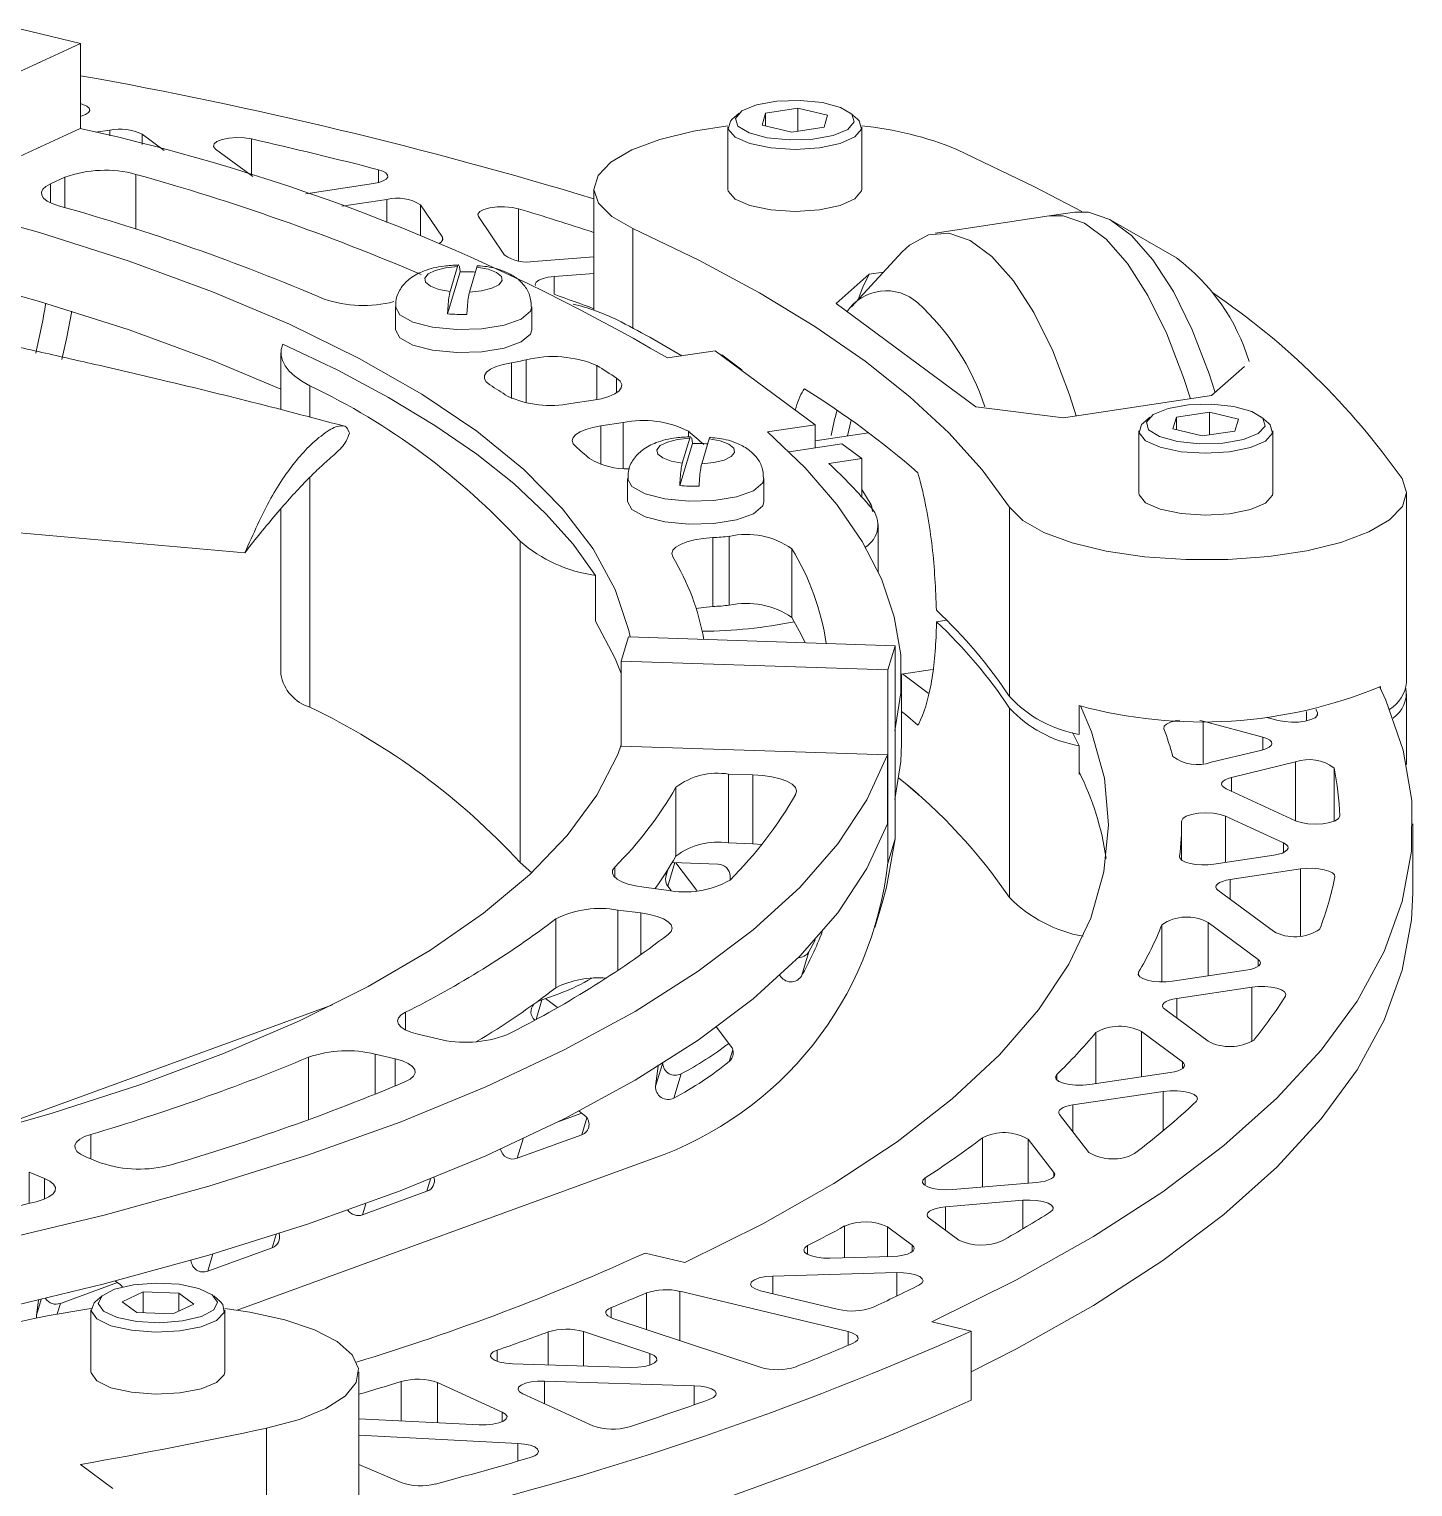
# Model space of a CAD drawing. Header units: millimetres. Extents: x 30 to 313, y 16 to 167.
# Drawn here: x 284.77 to 313.19, y 112.44 to 142.37 of the extents above; entities that cross this region are included whole.
import ezdxf

# ---------------------------------------------------------------- set-up
doc = ezdxf.new("R2010")
doc.units = ezdxf.units.MM

msp = doc.modelspace()

# ---------------------------------------------------------------- linework, layer by layer
at = {"color": 7, "linetype": 'Continuous', "lineweight": 15}
for p, q in [((284.602, 142.368), (285.819, 142.076)), ((285.819, 142.076), (282.608, 140.588)), ((285.819, 140.329), (285.819, 142.076)), ((300.557, 140.745), (299.887, 140.641)), ((300.557, 140.745), (301.162, 140.604)), ((300.557, 140.274), (300.557, 140.745)), ((299.346, 140.644), (299.206, 140.52)), ((299.887, 140.641), (299.822, 140.396)), ((300.428, 140.254), (299.822, 140.396)), ((299.887, 140.381), (299.887, 140.641)), ((301.098, 140.358), (301.162, 140.604)), ((301.778, 140.52), (301.638, 140.644)), ((284.214, 139.588), (285.816, 140.33)), ((286.129, 140.251), (286.424, 140.296)), ((287.085, 140.212), (287.538, 139.877)), ((299.117, 140.358), (299.117, 139.085)), ((301.098, 140.358), (300.428, 140.254)), ((301.867, 139.085), (301.867, 140.358)), ((288.595, 139.907), (289.359, 139.342)), ((285.206, 139.191), (285.499, 139.327)), ((290.451, 138.99), (291.84, 139.198)), ((291.192, 138.735), (292.114, 138.874)), ((296.367, 139.085), (296.367, 136.598)), ((301.862, 139.046), (301.867, 139.085)), ((292.807, 138.759), (293.256, 138.098)), ((306.24, 138.61), (305.719, 138.532)), ((293.995, 138.519), (294.533, 137.726)), ((305.719, 138.532), (303.375, 138.179)), ((308.33, 137.673), (306.999, 138.44)), ((295.131, 137.6), (296.367, 137.693)), ((302.7, 137.793), (301.653, 136.67)), ((293.619, 137.388), (293.359, 136.523)), ((293.412, 136.981), (293.566, 137.495)), ((293.964, 137.482), (293.81, 136.968)), ((302.315, 137.38), (302.018, 137.335)), ((295.552, 137.29), (296.367, 137.352)), ((301.341, 136.736), (302.018, 137.335)), ((292.288, 136.666), (292.288, 136.195)), ((295.088, 136.195), (295.088, 136.666)), ((304.211, 134.614), (301.341, 136.736)), ((289.938, 135.723), (289.938, 134.556)), ((297.877, 135.617), (298.857, 135.764)), ((298.857, 135.764), (300.912, 134.245)), ((298.992, 135.679), (298.975, 135.676)), ((299.403, 135.375), (298.992, 135.679)), ((299.386, 135.373), (299.403, 135.375)), ((299.403, 135.375), (299.403, 135.36)), ((309.048, 134.844), (309.726, 135.443)), ((295.894, 134.679), (296.35, 134.748)), ((306.007, 134.387), (309.048, 134.844)), ((306.007, 134.387), (304.211, 134.614)), ((307.786, 134.405), (307.646, 134.281)), ((308.332, 134.405), (308.258, 134.16)), ((309.006, 134.506), (308.332, 134.405)), ((308.332, 134.142), (308.332, 134.405)), ((309.006, 134.506), (309.606, 134.362)), ((309.006, 134.038), (309.006, 134.506)), ((310.218, 134.281), (310.078, 134.405)), ((296.51, 134.223), (296.967, 134.292)), ((300.912, 134.245), (299.932, 134.098)), ((300.912, 134.245), (300.912, 133.774)), ((302.008, 134.081), (300.912, 133.916)), ((301.574, 134.015), (301.648, 134.343)), ((307.557, 134.119), (307.557, 132.847)), ((308.858, 134.016), (308.258, 134.16)), ((309.532, 134.117), (308.858, 134.016)), ((309.532, 134.117), (309.606, 134.362)), ((310.307, 132.847), (310.307, 134.119)), ((298.389, 133.862), (298.128, 132.997)), ((298.181, 133.456), (298.336, 133.969)), ((298.734, 133.956), (298.579, 133.442)), ((300.374, 133.693), (301.459, 133.856)), ((301.87, 133.552), (301.459, 133.856)), ((301.87, 133.552), (301.193, 133.45)), ((301.87, 132.762), (301.87, 133.552)), ((297.057, 133.14), (297.057, 132.669)), ((299.857, 132.669), (299.857, 133.14)), ((310.3, 132.801), (310.307, 132.847)), ((313.057, 128.958), (313.057, 132.847)), ((289.938, 132.521), (289.938, 129.124)), ((304.901, 132.554), (304.901, 128.665)), ((302.207, 131.218), (302.207, 132.197)), ((294.849, 131.858), (294.849, 125.258)), ((298.809, 130.514), (298.809, 131.928)), ((299.146, 130.541), (299.146, 131.955)), ((300.434, 130.287), (300.434, 131.701)), ((296.399, 131.153), (296.399, 130.21)), ((303.61, 130.232), (303.401, 130.201)), ((297.078, 129.891), (296.928, 129.394)), ((302.55, 129.708), (297.078, 129.891)), ((302.55, 129.708), (302.401, 129.211)), ((302.55, 125.746), (302.55, 129.708)), ((302.401, 129.211), (296.928, 129.394)), ((296.928, 129.394), (296.928, 127.65)), ((302.401, 125.248), (302.401, 129.211)), ((302.685, 129.126), (303.319, 129.222)), ((302.685, 127.698), (302.685, 129.113)), ((302.703, 129.129), (303.232, 128.738)), ((312.523, 128.818), (312.523, 128.87)), ((313.057, 127.271), (313.057, 128.722)), ((304.901, 124.54), (304.901, 128.43)), ((306.331, 127.89), (306.331, 128.48)), ((308.809, 128.172), (308.88, 128.157)), ((310.103, 127.832), (308.88, 128.157)), ((310.418, 128.175), (310.184, 128.237)), ((306.331, 127.655), (306.192, 127.93)), ((296.928, 127.65), (299.664, 127.558)), ((299.664, 127.558), (302.394, 127.467)), ((306.331, 127.655), (306.331, 127.065)), ((309.044, 127.316), (310.084, 127.567)), ((302.394, 127.467), (302.394, 126.053)), ((309.463, 127.006), (310.777, 127.322)), ((299.131, 127.073), (299.63, 127.057)), ((299.131, 125.659), (299.131, 127.073)), ((299.63, 125.643), (299.63, 127.057)), ((298.048, 125.388), (298.048, 126.803)), ((310.777, 126.114), (309.35, 126.774)), ((308.435, 125.309), (308.435, 126.049)), ((310.529, 125.659), (309.34, 126.208)), ((313.185, 124.634), (313.185, 126.049)), ((302.55, 125.746), (302.401, 125.248)), ((299.131, 125.659), (299.63, 125.643)), ((299.815, 125.63), (299.63, 125.643)), ((309.099, 125.224), (310.329, 125.409)), ((294.849, 125.258), (295.089, 125.049)), ((298.915, 125.226), (297.973, 125.258)), ((298.045, 125.255), (298.482, 124.682)), ((309.433, 124.909), (310.877, 125.126)), ((299.164, 124.901), (299.164, 124.982)), ((297.39, 124.75), (297.858, 124.691)), ((297.884, 124.774), (297.955, 124.681)), ((310.322, 123.846), (309.183, 124.688)), ((296.859, 124.282), (297.327, 124.223)), ((302.137, 123.924), (302.287, 124.421)), ((295.586, 122.688), (295.586, 124.102)), ((310.009, 123.267), (308.982, 124.026)), ((300.777, 123.424), (300.627, 122.926)), ((308.25, 122.82), (309.758, 123.046)), ((295.223, 122.411), (295.206, 122.403)), ((295.686, 122.579), (295.223, 122.411)), ((295.372, 122.465), (295.617, 122.281)), ((308.338, 122.467), (309.875, 122.698)), ((290.996, 122.334), (283.659, 119.658)), ((308.98, 121.588), (308.088, 122.247)), ((298.883, 121.878), (299.179, 121.49)), ((292.751, 121.732), (293.158, 121.635)), ((308.453, 121.166), (307.611, 121.789)), ((291.876, 121.326), (292.282, 121.229)), ((297.634, 120.667), (297.689, 121.076)), ((298.157, 120.919), (298.007, 120.422)), ((306.55, 120.698), (308.202, 120.946)), ((306.204, 120.28), (308.059, 120.559)), ((295.644, 119.939), (296.116, 120.111)), ((296.061, 120.152), (296.169, 120.071)), ((306.528, 119.307), (305.926, 120.086)), ((294.791, 119.185), (296.115, 119.668)), ((305.815, 118.894), (305.286, 119.577)), ((285.928, 119.217), (286.245, 119.088)), ((289.042, 116.066), (297.56, 119.172)), ((284.767, 118.901), (285.084, 118.771)), ((303.737, 118.544), (305.455, 118.691)), ((291.613, 118.026), (292.937, 118.509)), ((303.584, 118.186), (305.174, 118.323)), ((303.863, 117.506), (303.253, 117.956)), ((302.903, 117.405), (302.398, 117.778)), ((288.436, 116.867), (289.76, 117.35)), ((297.419, 117.241), (298.231, 117.046)), ((301.216, 117.135), (302.488, 117.17)), ((300.041, 116.768), (302.585, 116.838)), ((285.408, 116.205), (286.583, 116.634)), ((286.541, 116.666), (286.636, 116.594)), ((286.676, 116.241), (287.108, 116.441)), ((287.108, 116.441), (287.843, 116.417)), ((287.108, 116.013), (287.108, 116.441)), ((301.585, 115.626), (298.132, 116.454)), ((301.389, 116.084), (299.79, 116.467)), ((284.915, 115.966), (284.956, 116.273)), ((286.266, 116.361), (286.126, 116.237)), ((286.676, 116.241), (286.98, 116.017)), ((287.716, 115.992), (288.147, 116.192)), ((288.147, 116.192), (287.843, 116.417)), ((287.843, 116.051), (287.843, 116.417)), ((288.698, 116.237), (288.558, 116.361)), ((286.037, 116.075), (286.037, 114.803)), ((287.716, 115.992), (286.98, 116.017)), ((288.787, 114.803), (288.787, 116.075)), ((299.781, 114.895), (296.756, 115.898)), ((303.305, 115.83), (304.116, 115.635)), ((297.512, 115.177), (296.151, 115.628)), ((304.116, 114.221), (304.116, 115.635)), ((294.692, 114.967), (297.114, 114.892)), ((291.537, 112.21), (291.537, 114.803)), ((294.485, 113.974), (293.152, 114.579)), ((296.343, 113.694), (294.903, 114.347)), ((295.352, 114.612), (298.425, 114.517)), ((291.537, 113.837), (294.006, 113.711)), ((291.537, 113.499), (294.805, 113.333)), ((286.485, 112.408), (285.821, 112.899)), ((292.408, 112.526), (291.537, 112.898))]:
    msp.add_line(p, q, dxfattribs=at)
at = {"color": 8, "linetype": 'Continuous', "lineweight": 15}
for p, q in [((286.424, 140.176), (286.424, 140.296)), ((287.085, 140.001), (287.085, 140.212)), ((289.332, 139.362), (289.332, 140.113)), ((291.94, 139.219), (291.94, 139.482)), ((285.206, 138.802), (285.206, 139.191)), ((285.499, 138.706), (285.499, 139.327)), ((286.96, 138.264), (286.96, 139.386)), ((292.114, 138.4), (292.114, 138.874)), ((292.807, 138.132), (292.807, 138.759)), ((294.817, 137.611), (294.817, 138.68)), ((297.167, 138.272), (297.167, 136.229)), ((293.256, 138.025), (293.256, 138.098)), ((295.552, 136.924), (295.552, 137.29)), ((294.973, 134.696), (294.973, 135.579)), ((294.674, 134.787), (294.674, 135.52)), ((296.426, 134.76), (296.426, 135.462)), ((290.535, 135.047), (290.535, 134.401)), ((296.831, 134.901), (296.831, 135.202)), ((296.51, 133.432), (296.51, 134.223)), ((296.967, 133.346), (296.967, 134.292)), ((298.307, 133.999), (298.307, 134.111)), ((290.535, 133.171), (290.535, 128.447)), ((301.87, 132.919), (302.062, 132.605)), ((302.014, 132.598), (302.062, 132.605)), ((302.05, 132.556), (302.077, 132.56)), ((302.077, 132.56), (302.086, 132.462)), ((308.88, 127.291), (308.88, 128.157)), ((310.222, 128.227), (310.222, 128.241)), ((311.002, 128.165), (311.002, 128.357)), ((311.225, 128.283), (311.225, 128.328)), ((310.103, 127.571), (310.103, 127.832)), ((310.777, 126.114), (310.777, 127.322)), ((311.568, 126.105), (311.568, 127.198)), ((309.463, 126.721), (309.463, 127.006)), ((309.34, 125.261), (309.34, 126.208)), ((310.529, 125.464), (310.529, 125.659)), ((296.793, 124.958), (296.793, 125.166)), ((297.885, 125.112), (297.84, 124.965)), ((298.029, 125.256), (297.884, 124.774)), ((308.393, 125.369), (308.393, 125.383)), ((310.877, 123.751), (310.877, 125.126)), ((309.433, 124.503), (309.433, 124.909)), ((296.859, 123.041), (296.859, 124.282)), ((297.327, 123.362), (297.327, 124.223)), ((308.03, 122.805), (308.03, 123.979)), ((308.982, 122.93), (308.982, 124.026)), ((310.009, 123.13), (310.009, 123.267)), ((307.553, 122.94), (307.553, 123.003)), ((295.299, 122.438), (295.178, 122.038)), ((308.338, 122.062), (308.338, 122.467)), ((309.875, 121.576), (309.875, 122.698)), ((292.498, 121.82), (292.498, 122.185)), ((306.674, 120.716), (306.674, 121.765)), ((307.611, 120.857), (307.611, 121.789)), ((290.507, 119.978), (290.507, 121.262)), ((291.876, 120.501), (291.876, 121.326)), ((292.282, 120.667), (292.282, 121.229)), ((299.217, 121.414), (299.146, 121.176)), ((297.773, 121.128), (297.634, 120.667)), ((308.453, 121.029), (308.453, 121.166)), ((305.872, 120.796), (305.872, 120.903)), ((308.059, 119.753), (308.059, 120.559)), ((296.221, 120.019), (296.115, 119.668)), ((306.204, 119.726), (306.204, 120.28)), ((286.035, 119.173), (286.035, 119.676)), ((294.911, 119.584), (294.791, 119.185)), ((304.345, 118.596), (304.345, 119.603)), ((305.286, 118.677), (305.286, 119.577)), ((284.767, 118.258), (284.767, 118.901)), ((305.815, 118.811), (305.815, 118.894)), ((285.084, 118.349), (285.084, 118.771)), ((293.013, 118.761), (292.937, 118.509)), ((303.167, 118.629), (303.167, 118.781)), ((291.681, 118.251), (291.613, 118.026)), ((305.174, 117.737), (305.174, 118.323)), ((303.584, 117.712), (303.584, 118.186)), ((289.841, 117.621), (289.76, 117.35)), ((301.515, 117.143), (301.515, 117.796)), ((302.398, 117.168), (302.398, 117.778)), ((300.755, 117.211), (300.755, 117.392)), ((302.903, 117.268), (302.903, 117.405)), ((288.542, 117.221), (288.436, 116.867)), ((300.041, 116.407), (300.041, 116.768)), ((302.585, 116.356), (302.585, 116.838)), ((297.447, 115.668), (297.447, 116.422)), ((298.132, 115.441), (298.132, 116.454)), ((285.011, 116.286), (284.915, 115.966)), ((285.408, 116.205), (285.343, 115.992)), ((296.723, 115.91), (296.723, 116.122)), ((295.427, 114.944), (295.427, 115.621)), ((296.151, 114.922), (296.151, 115.628)), ((301.585, 115.345), (301.585, 115.626)), ((294.38, 115.017), (294.38, 115.246)), ((297.512, 114.94), (297.512, 115.177)), ((292.41, 113.792), (292.41, 114.603)), ((293.152, 113.754), (293.152, 114.579)), ((295.352, 114.144), (295.352, 114.612)), ((298.425, 114.124), (298.425, 114.517)), ((294.485, 113.777), (294.485, 113.974)), ((289.645, 111.746), (289.645, 113.646)), ((294.805, 112.968), (294.805, 113.333))]:
    msp.add_line(p, q, dxfattribs=at)
at = {"color": 7, "linetype": 'Continuous', "lineweight": 15, "flags": 128}
for points in [[(297.111, 129.89), (297.084, 130.019), (296.805, 130.863), (296.351, 131.699), (295.723, 132.522), (294.924, 133.328), (293.959, 134.114), (292.831, 134.876), (291.547, 135.609), (290.112, 136.311), (288.534, 136.977), (286.82, 137.606), (284.979, 138.193), (283.02, 138.736), (280.952, 139.231), (278.785, 139.678), (276.53, 140.073), (274.198, 140.415), (271.799, 140.702), (269.347, 140.932), (266.853, 141.104), (264.742, 141.204)], [(285.819, 140.839), (285.867, 140.824), (285.95, 140.788), (285.999, 140.745), (286.012, 140.7), (285.987, 140.655), (285.926, 140.614), (285.834, 140.58), (285.819, 140.576)], [(301.713, 140.464), (301.66, 140.622), (301.43, 140.762), (301.058, 140.862), (300.599, 140.906), (300.124, 140.889), (299.705, 140.812), (299.406, 140.688), (299.272, 140.535), (299.324, 140.377), (299.554, 140.237), (299.927, 140.137), (300.386, 140.093), (300.861, 140.11), (301.28, 140.187), (301.579, 140.311), (301.713, 140.464)], [(299.119, 140.382), (298.413, 140.273), (297.718, 140.103), (297.144, 139.888), (296.716, 139.639), (296.453, 139.365), (296.367, 139.079), (296.461, 138.793), (296.732, 138.52), (297.167, 138.272)], [(299.206, 140.52), (299.168, 140.481), (299.124, 140.314), (299.265, 140.152), (299.571, 140.018), (300.002, 139.93), (300.499, 139.9), (300.996, 139.932), (301.424, 140.021), (301.726, 140.156), (301.862, 140.318), (301.862, 140.318)], [(301.862, 140.318), (301.813, 140.486), (301.778, 140.52)], [(289.332, 140.113), (289.186, 140.136), (289.025, 140.142), (288.868, 140.131), (288.729, 140.103), (288.624, 140.062), (288.564, 140.012), (288.554, 139.959), (288.595, 139.907)], [(289.938, 134.975), (288.534, 135.563), (286.82, 136.192), (284.979, 136.779), (283.02, 137.321), (280.952, 137.817), (278.785, 138.264), (276.53, 138.659), (274.198, 139.001), (271.799, 139.287), (269.347, 139.518), (266.853, 139.69), (265.201, 139.772)], [(306.385, 138.621), (305.415, 139.132), (303.818, 139.899)], [(291.94, 139.482), (292.031, 139.452), (292.095, 139.415), (292.129, 139.373), (292.131, 139.331), (292.099, 139.289), (292.037, 139.252), (291.949, 139.221), (291.84, 139.198)], [(285.206, 139.191), (285.112, 139.138), (285.049, 139.08), (285.02, 139.019), (285.025, 138.957), (285.064, 138.896), (285.137, 138.839), (285.239, 138.788), (285.368, 138.743)], [(299.117, 139.085), (299.124, 139.041), (299.265, 138.879), (299.571, 138.745), (300.002, 138.657), (300.499, 138.627), (300.996, 138.659), (301.424, 138.748), (301.726, 138.883), (301.862, 139.046)], [(294.817, 138.68), (294.685, 138.709), (294.533, 138.722), (294.376, 138.719), (294.23, 138.7), (294.108, 138.667), (294.024, 138.623), (293.985, 138.572), (293.995, 138.519)], [(309.122, 134.911), (308.999, 135.291), (308.654, 136.192), (308.266, 136.98), (307.846, 137.633), (307.407, 138.131), (306.961, 138.46), (306.522, 138.611), (306.24, 138.61)], [(297.167, 138.272), (298.518, 137.623), (299.765, 136.952), (300.905, 136.26), (301.935, 135.549), (302.852, 134.821), (303.654, 134.077), (304.337, 133.321), (304.901, 132.554)], [(308.617, 134.779), (308.478, 135.213), (308.133, 136.114), (307.744, 136.902), (307.325, 137.554), (306.886, 138.053), (306.44, 138.382), (306.001, 138.533), (305.719, 138.532)], [(305.719, 138.532), (306.001, 138.533), (306.44, 138.382), (306.886, 138.053), (307.325, 137.554), (307.744, 136.902), (308.133, 136.114), (308.478, 135.213), (308.617, 134.779)], [(293.197, 137.976), (293.227, 137.995), (293.266, 138.046), (293.256, 138.098)], [(302.7, 137.793), (302.849, 137.934), (303.237, 138.148), (303.657, 138.18), (304.096, 138.03), (304.541, 137.7), (304.98, 137.202), (305.4, 136.549), (305.788, 135.761), (306.134, 134.861), (306.272, 134.426)], [(293.566, 137.495), (293.317, 137.468), (293.107, 137.415), (292.961, 137.343), (292.892, 137.258), (292.909, 137.171), (293.01, 137.09), (293.183, 137.025), (293.412, 136.981)], [(293.81, 136.968), (294.059, 136.995), (294.268, 137.048), (294.415, 137.121), (294.484, 137.205), (294.467, 137.292), (294.366, 137.373), (294.192, 137.439), (293.964, 137.482)], [(295.166, 137.106), (295.162, 137.133), (295.183, 137.176), (295.238, 137.216), (295.321, 137.25), (295.428, 137.275), (295.552, 137.29)], [(301.792, 136.819), (301.892, 137.072), (302.018, 137.335)], [(285.437, 135.586), (285.534, 136.008), (285.643, 136.576)], [(292.288, 136.195), (292.379, 136.029), (292.646, 135.883), (293.054, 135.778), (293.548, 135.73)], [(293.548, 135.73), (294.061, 135.745), (294.523, 135.82), (294.873, 135.946), (295.062, 136.105), (295.088, 136.195)], [(289.976, 135.901), (289.943, 135.79), (289.94, 135.678), (289.967, 135.567), (290.024, 135.457), (290.11, 135.349), (290.224, 135.244), (290.366, 135.143), (290.535, 135.047)], [(296.399, 131.153), (295.941, 131.791), (295.381, 132.42), (294.719, 133.037), (293.959, 133.643), (293.102, 134.233), (292.15, 134.808), (291.107, 135.364), (289.976, 135.901)], [(294.229, 135.064), (294.153, 135.126), (294.116, 135.192), (294.118, 135.259), (294.161, 135.324), (294.242, 135.385), (294.357, 135.44), (294.503, 135.485), (294.674, 135.52)], [(296.831, 135.202), (296.904, 135.139), (296.937, 135.073), (296.929, 135.006), (296.882, 134.94), (296.796, 134.88), (296.675, 134.826), (296.524, 134.781), (296.35, 134.748)], [(310.151, 134.22), (310.105, 134.379), (309.88, 134.519), (309.511, 134.621), (309.054, 134.667), (308.578, 134.652), (308.157, 134.577), (307.853, 134.454), (307.713, 134.302), (307.759, 134.143), (307.984, 134.002), (308.353, 133.901), (308.81, 133.855), (309.285, 133.87), (309.707, 133.945), (310.011, 134.068), (310.151, 134.22)], [(295.992, 133.796), (295.939, 133.857), (295.921, 133.92), (295.94, 133.984), (295.994, 134.044), (296.082, 134.101), (296.2, 134.15), (296.345, 134.192), (296.51, 134.223)], [(302.544, 127.964), (302.671, 128.744), (302.667, 129.525), (302.533, 130.304), (302.269, 131.08), (301.875, 131.849), (301.353, 132.611), (300.705, 133.361), (299.932, 134.098)], [(307.646, 134.281), (307.612, 134.248), (307.562, 134.081), (307.697, 133.918), (307.998, 133.783), (308.426, 133.693), (308.922, 133.661), (309.419, 133.691), (309.851, 133.778), (310.158, 133.912), (310.3, 134.074), (310.3, 134.074)], [(310.3, 134.074), (310.257, 134.242), (310.218, 134.281)], [(298.336, 133.969), (298.086, 133.942), (297.877, 133.889), (297.73, 133.817), (297.661, 133.733), (297.678, 133.645), (297.779, 133.564), (297.953, 133.499), (298.181, 133.456)], [(298.579, 133.442), (298.829, 133.47), (299.038, 133.522), (299.185, 133.595), (299.253, 133.679), (299.237, 133.767), (299.136, 133.847), (298.962, 133.913), (298.734, 133.956)], [(304.901, 132.554), (305.172, 132.281), (305.606, 132.033), (306.186, 131.82), (306.886, 131.653), (307.676, 131.537), (308.52, 131.479), (309.383, 131.48), (310.225, 131.541), (311.011, 131.659), (311.707, 131.829), (312.281, 132.044), (312.708, 132.293), (312.971, 132.567), (313.057, 132.853), (312.963, 133.139)], [(297.057, 132.669), (297.148, 132.504), (297.416, 132.357), (297.824, 132.253), (298.318, 132.205)], [(298.318, 132.205), (298.83, 132.219), (299.293, 132.294), (299.642, 132.42), (299.832, 132.58), (299.857, 132.669)], [(307.557, 132.847), (307.562, 132.808), (307.697, 132.645), (307.998, 132.51), (308.426, 132.421), (308.922, 132.388), (309.419, 132.418), (309.851, 132.506), (310.158, 132.639), (310.3, 132.801)], [(297.984, 131.535), (297.965, 131.602), (297.987, 131.668), (298.048, 131.732), (298.146, 131.79), (298.277, 131.841), (298.435, 131.882), (298.615, 131.911), (298.809, 131.928)], [(298.465, 130.473), (298.615, 130.497), (298.809, 130.514)], [(296.928, 129.14), (296.805, 129.449), (296.399, 130.21)], [(300.706, 129.77), (300.624, 129.938), (300.434, 130.287)], [(303.305, 115.83), (305.044, 116.688), (306.627, 117.579), (308.05, 118.5), (309.306, 119.447), (310.393, 120.417), (311.305, 121.407), (312.04, 122.413), (312.595, 123.432), (312.969, 124.461), (313.159, 125.494), (313.165, 126.53), (312.988, 127.564), (312.628, 128.593), (312.504, 128.859)], [(298.231, 117.046), (299.838, 117.842), (301.293, 118.669), (302.591, 119.525), (303.727, 120.407), (304.696, 121.31), (305.495, 122.231), (306.121, 123.168), (306.57, 124.115), (306.842, 125.07), (306.935, 126.029), (306.849, 126.988), (306.585, 127.943), (306.36, 128.472)], [(311.225, 128.328), (311.199, 128.39), (311.196, 128.397)], [(303.02, 128.075), (302.764, 128.296), (302.685, 128.362)], [(308.073, 128.006), (308.076, 128.055), (308.123, 128.101), (308.208, 128.141), (308.325, 128.172), (308.402, 128.183)], [(310.418, 128.175), (310.546, 128.15), (310.691, 128.139), (310.838, 128.142), (310.976, 128.16), (311.093, 128.191), (311.177, 128.231), (311.223, 128.278), (311.225, 128.328)], [(310.084, 127.567), (310.169, 127.593), (310.234, 127.624), (310.276, 127.66), (310.292, 127.698), (310.281, 127.736), (310.245, 127.772), (310.184, 127.805), (310.103, 127.832)], [(283.293, 119.561), (285.237, 120.11), (287.061, 120.703), (288.757, 121.336), (290.316, 122.008), (291.73, 122.714), (292.994, 123.452), (294.1, 124.217), (295.043, 125.006), (295.819, 125.815), (296.423, 126.64), (296.854, 127.477), (296.928, 127.671)], [(302.544, 126.55), (302.671, 127.33), (302.685, 127.698)], [(284.04, 117.477), (286.305, 118.019), (288.457, 118.61), (290.487, 119.248), (292.385, 119.929), (294.144, 120.65), (295.755, 121.409), (297.211, 122.202), (298.506, 123.025), (299.635, 123.875), (300.592, 124.748), (301.373, 125.64), (301.974, 126.548), (302.394, 127.467)], [(300.514, 126.665), (300.53, 126.733), (300.504, 126.801), (300.436, 126.866), (300.33, 126.925), (300.19, 126.976), (300.021, 127.015), (299.832, 127.043), (299.63, 127.057)], [(309.463, 127.006), (309.389, 126.985), (309.33, 126.959), (309.287, 126.929), (309.262, 126.898), (309.256, 126.865), (309.269, 126.833), (309.3, 126.802), (309.35, 126.774)], [(303.04, 126.643), (303.017, 126.66), (302.755, 126.889)], [(274.907, 114.526), (276.67, 114.752), (279.212, 115.134), (281.672, 115.572), (284.04, 116.063), (286.305, 116.605), (288.457, 117.196), (290.487, 117.833), (292.385, 118.514), (294.144, 119.236), (295.755, 119.995), (297.211, 120.787), (298.506, 121.611), (299.635, 122.461), (300.592, 123.334), (301.373, 124.226), (301.974, 125.134), (302.394, 126.053)], [(308.435, 126.11), (308.459, 126.162), (308.53, 126.208), (308.641, 126.245), (308.78, 126.269), (308.935, 126.277), (309.09, 126.269), (309.23, 126.245), (309.34, 126.208)], [(311.683, 126.213), (311.66, 126.161), (311.589, 126.114), (311.479, 126.077), (311.339, 126.053), (311.184, 126.045), (311.028, 126.053), (310.888, 126.077), (310.777, 126.114)], [(302.287, 124.421), (302.377, 124.749), (302.55, 125.746)], [(310.329, 125.409), (310.424, 125.428), (310.505, 125.453), (310.566, 125.484), (310.607, 125.518), (310.623, 125.554), (310.615, 125.591), (310.583, 125.627), (310.529, 125.659)], [(296.793, 125.166), (296.751, 125.104), (296.746, 125.04), (296.776, 124.978), (296.841, 124.918), (296.939, 124.864), (297.067, 124.816), (297.219, 124.778), (297.39, 124.75)], [(308.393, 125.383), (308.404, 125.341), (308.447, 125.301), (308.518, 125.266), (308.613, 125.238), (308.726, 125.219), (308.85, 125.21), (308.977, 125.212), (309.099, 125.224)], [(311.581, 124.963), (311.573, 125.006), (311.532, 125.046), (311.462, 125.082), (311.367, 125.111), (311.253, 125.131), (311.128, 125.14), (310.999, 125.138), (310.877, 125.126)], [(309.433, 124.909), (309.348, 124.893), (309.274, 124.871), (309.214, 124.845), (309.171, 124.816), (309.145, 124.784), (309.139, 124.752), (309.151, 124.719), (309.183, 124.688)], [(304.116, 114.803), (305.044, 115.274), (306.627, 116.165), (308.05, 117.085), (309.306, 118.033), (310.393, 119.003), (311.305, 119.993), (312.04, 120.999), (312.595, 122.018), (312.969, 123.046), (313.159, 124.08), (313.185, 124.634)], [(297.891, 123.78), (297.952, 123.844), (297.973, 123.911), (297.953, 123.978), (297.893, 124.042), (297.796, 124.101), (297.666, 124.152), (297.507, 124.193), (297.327, 124.223)], [(300.777, 123.424), (300.901, 123.652), (300.912, 123.673)], [(310.009, 123.267), (310.04, 123.236), (310.053, 123.203), (310.046, 123.171), (310.021, 123.139), (309.977, 123.11), (309.917, 123.084), (309.843, 123.063), (309.758, 123.046)], [(307.553, 123.003), (307.546, 122.958), (307.575, 122.914), (307.639, 122.874), (307.734, 122.841), (307.851, 122.818), (307.983, 122.806), (308.119, 122.807), (308.25, 122.82)], [(310.569, 122.512), (310.579, 122.557), (310.551, 122.602), (310.488, 122.643), (310.394, 122.676), (310.276, 122.7), (310.144, 122.712), (310.006, 122.711), (309.875, 122.698)], [(308.338, 122.467), (308.253, 122.451), (308.18, 122.43), (308.12, 122.404), (308.076, 122.374), (308.051, 122.343), (308.044, 122.31), (308.057, 122.278), (308.088, 122.247)], [(292.498, 122.185), (292.41, 122.129), (292.355, 122.068), (292.335, 122.005), (292.352, 121.942), (292.405, 121.881), (292.491, 121.824), (292.608, 121.774), (292.751, 121.732)], [(292.483, 120.752), (292.591, 120.808), (292.663, 120.871), (292.696, 120.937), (292.688, 121.005), (292.64, 121.07), (292.554, 121.131), (292.433, 121.184), (292.282, 121.229)], [(308.202, 120.946), (308.287, 120.962), (308.361, 120.984), (308.421, 121.01), (308.465, 121.039), (308.49, 121.07), (308.497, 121.103), (308.484, 121.135), (308.453, 121.166)], [(305.872, 120.903), (305.845, 120.856), (305.861, 120.808), (305.917, 120.764), (306.008, 120.726), (306.128, 120.699), (306.266, 120.685), (306.411, 120.684), (306.55, 120.698)], [(308.059, 120.559), (308.199, 120.572), (308.344, 120.571), (308.483, 120.557), (308.603, 120.529), (308.695, 120.492), (308.75, 120.447), (308.764, 120.398), (308.736, 120.351)], [(306.204, 120.28), (306.128, 120.266), (306.06, 120.247), (306.004, 120.225), (305.959, 120.2), (305.928, 120.173), (305.912, 120.144), (305.911, 120.115), (305.926, 120.086)], [(286.035, 119.676), (285.906, 119.63), (285.806, 119.576), (285.738, 119.516), (285.705, 119.454), (285.709, 119.39), (285.748, 119.328), (285.822, 119.27), (285.928, 119.217)], [(305.455, 118.691), (305.547, 118.702), (305.631, 118.719), (305.703, 118.742), (305.761, 118.768), (305.802, 118.798), (305.825, 118.829), (305.83, 118.862), (305.815, 118.894)], [(284.908, 118.293), (285.056, 118.339), (285.174, 118.393), (285.257, 118.454), (285.302, 118.52), (285.306, 118.587), (285.27, 118.653), (285.195, 118.715), (285.084, 118.771)], [(303.167, 118.781), (303.121, 118.736), (303.115, 118.688), (303.149, 118.642), (303.222, 118.601), (303.326, 118.568), (303.454, 118.547), (303.595, 118.538), (303.737, 118.544)], [(305.741, 118.083), (305.789, 118.129), (305.797, 118.176), (305.764, 118.223), (305.692, 118.265), (305.587, 118.298), (305.459, 118.319), (305.317, 118.328), (305.174, 118.323)], [(303.584, 118.186), (303.483, 118.174), (303.392, 118.154), (303.316, 118.128), (303.258, 118.097), (303.222, 118.063), (303.209, 118.027), (303.22, 117.991), (303.253, 117.956)], [(300.755, 117.392), (300.697, 117.35), (300.675, 117.304), (300.692, 117.258), (300.746, 117.216), (300.833, 117.18), (300.946, 117.153), (301.078, 117.138), (301.216, 117.135)], [(302.903, 117.405), (302.938, 117.367), (302.946, 117.327), (302.926, 117.288), (302.878, 117.252), (302.805, 117.22), (302.713, 117.195), (302.605, 117.178), (302.488, 117.17)], [(299.79, 116.467), (299.682, 116.502), (299.61, 116.547), (299.582, 116.597), (299.6, 116.647), (299.663, 116.693), (299.763, 116.731), (299.894, 116.757), (300.041, 116.768)], [(303.041, 116.579), (303.102, 116.621), (303.125, 116.667), (303.11, 116.713), (303.057, 116.757), (302.97, 116.793), (302.856, 116.82), (302.724, 116.836), (302.585, 116.838)], [(286.295, 116.049), (286.573, 115.919), (286.978, 115.835), (287.45, 115.809), (287.915, 115.845), (288.304, 115.937), (288.558, 116.072), (288.636, 116.229), (288.529, 116.385), (288.251, 116.514), (287.845, 116.599), (287.374, 116.625), (286.908, 116.589), (286.519, 116.496), (286.266, 116.361), (286.187, 116.204), (286.295, 116.049)], [(286.636, 116.594), (286.682, 116.549), (286.685, 116.546)], [(286.126, 116.237), (286.105, 116.218), (286.039, 116.051), (286.158, 115.887)], [(286.158, 115.887), (286.447, 115.749), (286.866, 115.655), (287.359, 115.617), (287.859, 115.642), (288.298, 115.725), (288.618, 115.855), (288.775, 116.016), (288.748, 116.184), (288.698, 116.237)], [(296.723, 116.122), (296.671, 116.096), (296.634, 116.068), (296.613, 116.038), (296.609, 116.008), (296.622, 115.977), (296.651, 115.948), (296.697, 115.921), (296.756, 115.898)], [(284.915, 115.903), (284.915, 115.905), (284.915, 115.966)], [(285.179, 115.959), (285.949, 116.088), (286.039, 116.099)], [(288.785, 116.099), (289.299, 116.025), (290.02, 115.868), (290.628, 115.664), (291.095, 115.422), (291.4, 115.153), (291.532, 114.869), (291.483, 114.582), (291.257, 114.305), (290.862, 114.049), (290.317, 113.826), (289.645, 113.646)], [(301.688, 115.388), (301.741, 115.416), (301.777, 115.448), (301.793, 115.481), (301.788, 115.514), (301.764, 115.547), (301.721, 115.577), (301.661, 115.604), (301.585, 115.626)], [(294.38, 115.246), (294.299, 115.209), (294.252, 115.165), (294.243, 115.119), (294.273, 115.074), (294.339, 115.033), (294.436, 115), (294.557, 114.978), (294.692, 114.967)], [(297.114, 114.892), (297.266, 114.896), (297.409, 114.914), (297.528, 114.946), (297.613, 114.988), (297.656, 115.037), (297.652, 115.087), (297.603, 115.136), (297.512, 115.177)], [(286.037, 114.803), (286.039, 114.778), (286.158, 114.614)], [(286.158, 114.614), (286.447, 114.476), (286.866, 114.382), (287.359, 114.345), (287.859, 114.369), (288.298, 114.452), (288.618, 114.583), (288.775, 114.743), (288.787, 114.803)], [(295.352, 114.612), (295.209, 114.61), (295.074, 114.594), (294.958, 114.566), (294.871, 114.528), (294.819, 114.484), (294.807, 114.436), (294.835, 114.389), (294.903, 114.347)], [(298.745, 114.238), (298.824, 114.276), (298.87, 114.319), (298.877, 114.366), (298.846, 114.411), (298.779, 114.451), (298.681, 114.484), (298.56, 114.507), (298.425, 114.517)], [(294.006, 113.711), (294.153, 113.71), (294.293, 113.724), (294.416, 113.751), (294.509, 113.789), (294.566, 113.834), (294.581, 113.883), (294.553, 113.931), (294.485, 113.974)], [(294.805, 113.333), (294.941, 113.319), (295.059, 113.293), (295.151, 113.258), (295.21, 113.215), (295.23, 113.168), (295.21, 113.121), (295.152, 113.079), (295.06, 113.043)]]:
    msp.add_lwpolyline(points, dxfattribs=at)
at = {"color": 8, "linetype": 'Continuous', "lineweight": 15, "flags": 128}
for points in [[(292.288, 136.665), (292.379, 136.501), (292.646, 136.354), (293.054, 136.25), (293.548, 136.202)], [(293.548, 136.202), (294.061, 136.216), (294.523, 136.292), (294.873, 136.417), (295.062, 136.577), (295.088, 136.667)], [(297.057, 133.139), (297.148, 132.975), (297.416, 132.828), (297.824, 132.724), (298.318, 132.676)], [(298.318, 132.676), (298.83, 132.69), (299.293, 132.766), (299.642, 132.892), (299.832, 133.051), (299.857, 133.141)]]:
    msp.add_lwpolyline(points, dxfattribs=at)
at = {"color": 7, "linetype": 'Continuous', "lineweight": 15}
for centre, radius, start, end in [((269.487, 49.979), 92.881, 73.17786, 79.87245), ((301.206, 133.531), 6.883, 67.7004, 84.5046), ((276.763, 99.373), 41.946, 59.7776, 77.537), ((286.629, 139.259), 1.057, 64.4222, 101.1989), ((269.875, 54.022), 88.263, 75.52245, 77.26478), ((286.324, 137.023), 2.448, 74.9395, 109.6887), ((274.338, 94.051), 47.059, 66.8742, 74.4428), ((292.327, 138.008), 0.891, 57.346, 103.7889), ((273.506, 96.24), 44.127, 66.8916, 74.4063), ((275.242, 73.433), 68.12, 71.93339, 73.29944), ((294.986, 138.392), 0.805, 235.8098, 280.4312), ((305.838, 134.338), 4.163, 16.8612, 53.2327), ((293.688, 133.478), 3.91, 86.3991, 91.0135), ((291.63, 139.173), 2.48, 251.0687, 284.6056), ((277.831, 87.164), 52.821, 69.4564, 70.3984), ((302.369, 136.031), 0.966, 47.9521, 146.1703), ((300.504, 124.334), 15.256, 35.251, 55.8439), ((272.627, 138.724), 12.638, 346.243, 350.9705), ((293.687, 140.392), 3.883, 265.1456, 271.0244), ((294.954, 132.553), 4.284, 63.8707, 76.7392), ((299.64, 133.054), 5.005, 18.1896, 47.5704), ((284.76, 113.008), 26.328, 59.3697, 62.6864), ((293.946, 140.035), 4.573, 279.1606, 282.9756), ((295.526, 133.358), 2.288, 66.824, 103.9822), ((285.854, 118.552), 19.943, 56.6017, 57.9852), ((284.415, 122.256), 14.179, 42.6234, 64.432), ((284.3, 119.203), 18.713, 56.638, 57.9517), ((291.116, 119.596), 18.123, 48.9402, 58.1152), ((295.485, 136.824), 2.183, 245.7973, 280.7815), ((305.583, 133.298), 4.402, 163.5721, 170.4742), ((297.379, 132.292), 2.042, 63, 101.6615), ((289.911, 124.068), 13.09, 48.2776, 50.1094), ((288.108, 124.38), 12.281, 48.3219, 50.0615), ((298.458, 129.953), 3.91, 86.3991, 91.0135), ((297.053, 134.855), 1.517, 239.138, 271.5748), ((293.727, 125.434), 10.954, 40.4265, 47.0387), ((298.457, 136.866), 3.883, 265.1456, 271.0244), ((297.17, 130.967), 5.159, 17.986, 18.512), ((301.673, 132.188), 0.526, 300.6865, 41.6525), ((299.5, 130.353), 1.64, 55.2885, 102.4411), ((296.798, 134.086), 2.961, 228.829, 262.2632), ((298.482, 138.182), 6.262, 272.9958, 276.0894), ((295.874, 128.947), 5.327, 8.7305, 31.1347), ((293.671, 128.942), 5.033, 10.2742, 31.013), ((298.482, 136.767), 6.262, 272.9958, 276.0894), ((299.5, 128.939), 1.64, 55.2885, 102.4411), ((298.518, 139.879), 9.874, 270.4218, 281.4756), ((296.494, 123.064), 10.103, 33.6745, 46.8668), ((296.494, 122.828), 10.103, 33.6745, 46.8668), ((290.776, 129.261), 0.849, 189.3367, 253.4977), ((308.854, 137.752), 9.609, 254.7783, 292.4473), ((312.317, 129.037), 0.745, 301.6683, 353.8381), ((312.419, 128.743), 0.631, 304.7116, 8.8276), ((284.415, 115.656), 14.179, 42.6234, 64.432), ((306.761, 130.389), 2.536, 222.8357, 260.2524), ((306.761, 130.154), 2.536, 222.8357, 260.2524), ((302.424, 125.902), 6.028, 14.7587, 20.4302), ((308.761, 128.111), 0.844, 233.0385, 289.609), ((311.061, 126.544), 0.828, 52.1719, 110.0298), ((305.906, 126.042), 5.78, 1.6977, 11.5452), ((298.906, 125.672), 1.419, 80.8799, 127.2044), ((295.478, 118.093), 11.418, 34.3822, 51.2059), ((301.14, 124.52), 5.805, 8.137, 26.5835), ((291.365, 130.626), 7.7, 314.8335, 330.2273), ((293.388, 130.72), 8.199, 314.7631, 330.3542), ((303.1, 126.049), 5.335, 352.8284, 0.6522), ((298.906, 124.258), 1.419, 80.8799, 127.2044), ((295.168, 126.044), 7.276, 289.1917, 353.7222), ((292.227, 128.646), 6.67, 323.9534, 330.7662), ((298.911, 124.974), 0.252, 1.8635, 89.2369), ((298.066, 124.915), 0.231, 167.526, 217.9025), ((294.689, 125.691), 3.234, 347.0353, 349.1272), ((298.23, 126.55), 1.896, 258.6677, 299.4335), ((305.389, 126.164), 6.308, 338.9063, 349.029), ((306.92, 126.539), 2.841, 224.7041, 259.7601), ((296.494, 122.271), 2.044, 79.7264, 116.3697), ((283.728, 139.754), 19.637, 296.527, 307.1482), ((301.484, 126.573), 7.041, 329.5382, 338.385), ((308.544, 123.231), 0.908, 61.1652, 124.4715), ((285.243, 140.453), 20.928, 296.4918, 307.1835), ((295.258, 125.996), 6.185, 330.2405, 339.5195), ((310.76, 124.639), 0.906, 241.1172, 304.5831), ((300.569, 123.548), 0.243, 268.9756, 329.0692), ((296.454, 120.968), 1.926, 84.9922, 116.7734), ((294.467, 125.932), 3.567, 289.9916, 301.3118), ((300.412, 123.063), 0.255, 208.3785, 327.4696), ((285.114, 136.324), 17.193, 300.9567, 307.5254), ((302.319, 127.799), 9.799, 320.8509, 327.3438), ((295.301, 122.196), 0.229, 138.1612, 229.0424), ((307.164, 120.916), 0.981, 62.8911, 120.0004), ((293.726, 123.969), 2.402, 256.3158, 290.7833), ((295.072, 126.817), 6.656, 297.6106, 307.6297), ((297.655, 129.355), 11.787, 314.1933, 319.9171), ((309.426, 122.456), 0.977, 242.8062, 300.2484), ((273.706, 161.542), 43.644, 286.4095, 292.6412), ((291.303, 118.893), 2.5, 76.7719, 108.583), ((299.002, 121.349), 0.225, 309.5194, 38.4348), ((298.037, 121.145), 0.256, 182.5471, 297.8771), ((294.929, 126.309), 6.643, 297.605, 309.4019), ((274.562, 163.674), 46.513, 286.3888, 292.6619), ((297.887, 120.646), 0.254, 175.2468, 298.0919), ((297.171, 132.748), 16.953, 307.4127, 313.0105), ((296.038, 119.883), 0.229, 289.5797, 55.1491), ((304.792, 118.743), 0.97, 59.3703, 117.4773), ((291.865, 136.229), 20.789, 302.935, 306.8944), ((294.701, 119.426), 0.257, 192.0802, 290.4316), ((307.022, 120.139), 0.968, 239.3323, 297.6603), ((287.027, 121.461), 2.498, 251.7465, 285.2759), ((292.864, 118.722), 0.226, 289.0203, 16.9176), ((265.908, 195.289), 79.305, 279.46787, 283.86181), ((291.525, 118.272), 0.262, 215.921, 289.7897), ((290.938, 141.662), 27.84, 299.7464, 302.1215), ((289.686, 117.563), 0.226, 289.0337, 19.8476), ((286.494, 145.137), 31.196, 297.2045, 298.7842), ((301.937, 116.802), 1.079, 64.6759, 113.0014), ((304.324, 118.477), 1.075, 244.6082, 293.4051), ((288.345, 117.106), 0.255, 183.689, 290.6585), ((277.393, 161.265), 48.365, 286.9503, 294.4601), ((280.303, 156.839), 43.904, 291.9621, 292.9852), ((297.846, 115.238), 1.249, 76.7606, 108.6439), ((285.793, 151.303), 38.771, 294.8501, 296.4137), ((285.319, 116.451), 0.261, 213.5083, 289.8178), ((301.674, 117.276), 1.226, 256.5579, 289.6718), ((263.76, 217.392), 103.67, 276.36455, 281.9237), ((277.539, 175.232), 65.255, 283.65968, 294.03485), ((276.985, 165.46), 53.142, 289.107, 290.3061), ((295.8, 114.421), 1.257, 73.785, 107.2672), ((282.396, 160.557), 49.116, 291.6496, 293.1273), ((292.744, 113.424), 1.225, 70.5123, 105.8196), ((300.131, 116.089), 1.245, 253.6744, 288.0437), ((273.141, 177.185), 65.481, 286.31547, 287.11324), ((278.585, 170.933), 62.194, 284.22691, 294.23712), ((277.665, 173.162), 62.581, 288.08881, 289.68477), ((266.837, 220.133), 108.902, 280.03937, 282.08933), ((296.75, 114.844), 1.22, 250.4745, 286.4308), ((272.942, 188.419), 78.555, 284.87922, 286.35342), ((292.808, 113.706), 1.245, 251.2879, 284.2294)]:
    msp.add_arc(centre, radius, start, end, dxfattribs=at)
for points, knots in [([(291.22, 134.222), (290.555, 134.398), (289.341, 134.719), (287.623, 135.135), (286.2, 135.467), (284.938, 135.753), (283.235, 136.132), (280.983, 136.605), (278.462, 137.087), (276.274, 137.485), (274.373, 137.812), (272.671, 138.071), (270.976, 138.299), (269.537, 138.471), (268.098, 138.586), (266.771, 138.665), (265.991, 138.802), (265.585, 138.873)], [0, 0, 0, 0, 0.087113, 0.159109, 0.216155, 0.262653, 0.311864, 0.419163, 0.524809, 0.600915, 0.669683, 0.741711, 0.79266, 0.859127, 0.901364, 0.948652, 1, 1, 1, 1]), ([(293.585, 137.524), (293.484, 137.52), (293.227, 137.51), (292.892, 137.423), (292.603, 137.28), (292.403, 137.074), (292.294, 136.857), (292.299, 136.715), (292.301, 136.664)], [0, 0, 0, 0, 0.15998, 0.404899, 0.604122, 0.762081, 0.914241, 1, 1, 1, 1]), ([(293.566, 137.495), (293.571, 137.512), (293.578, 137.533), (293.584, 137.526), (293.585, 137.525)], [0, 0, 0, 0, 0.774223, 1, 1, 1, 1]), ([(293.601, 137.512), (293.606, 137.489), (293.613, 137.458), (293.618, 137.402), (293.619, 137.388)], [0, 0, 0, 0, 0.760223, 1, 1, 1, 1]), ([(293.984, 137.511), (293.982, 137.513), (293.976, 137.52), (293.969, 137.498), (293.964, 137.482)], [0, 0, 0, 0, 0.246069, 1, 1, 1, 1]), ([(295.08, 136.667), (295.074, 136.75), (295.063, 136.913), (294.934, 137.121), (294.755, 137.286), (294.506, 137.411), (294.247, 137.491), (294.047, 137.504), (293.983, 137.509)], [0, 0, 0, 0, 0.154021, 0.305892, 0.456896, 0.641986, 0.887012, 1, 1, 1, 1]), ([(293.359, 136.523), (293.36, 136.544), (293.365, 136.632), (293.377, 136.778), (293.394, 136.913), (293.407, 136.962), (293.412, 136.981)], [0, 0, 0, 0, 0.102311, 0.426695, 0.763526, 1, 1, 1, 1]), ([(293.81, 136.968), (293.805, 136.948), (293.792, 136.9), (293.775, 136.765), (293.763, 136.619), (293.758, 136.531), (293.757, 136.51)], [0, 0, 0, 0, 0.236474, 0.573305, 0.897689, 1, 1, 1, 1]), ([(289.196, 131.616), (287.546, 131.763), (284.246, 132.057), (279.371, 132.472), (275.146, 132.815), (271.546, 133.264), (269.173, 133.893), (267.424, 134.502), (266.254, 134.913), (265.01, 135.306), (264.076, 135.441), (263.609, 135.509)], [0, 0, 0, 0, 0.186679, 0.373326, 0.559892, 0.682822, 0.805943, 0.854499, 0.903131, 0.951576, 1, 1, 1, 1]), ([(300.689, 134.984), (300.681, 134.973), (300.604, 134.861), (300.548, 134.698), (300.498, 134.551)], [0, 0, 0, 0, 0.098978, 1, 1, 1, 1]), ([(289.196, 131.616), (289.37, 132.004), (289.701, 132.748), (290.194, 133.467), (290.603, 133.894), (290.909, 134.136), (291.147, 134.245), (291.295, 134.206), (291.328, 134.114), (291.344, 134.07)], [0, 0, 0, 0, 0.278675, 0.533434, 0.662078, 0.804197, 0.919776, 0.961624, 1, 1, 1, 1]), ([(289.196, 131.616), (289.266, 131.707), (289.436, 131.931), (289.719, 132.266), (290.027, 132.628), (290.308, 132.942), (290.562, 133.201), (290.805, 133.435), (291.015, 133.614), (291.175, 133.767), (291.277, 133.892), (291.323, 134.013), (291.344, 134.07)], [0, 0, 0, 0, 0.098406, 0.242518, 0.393561, 0.528792, 0.630702, 0.740963, 0.860332, 0.914351, 0.96005, 1, 1, 1, 1]), ([(298.355, 133.998), (298.253, 133.994), (297.997, 133.985), (297.662, 133.898), (297.373, 133.754), (297.172, 133.548), (297.063, 133.331), (297.068, 133.189), (297.07, 133.138)], [0, 0, 0, 0, 0.15998, 0.404899, 0.604122, 0.762081, 0.914241, 1, 1, 1, 1]), ([(298.336, 133.969), (298.341, 133.986), (298.348, 134.007), (298.353, 134), (298.355, 133.999)], [0, 0, 0, 0, 0.7742231, 1, 1, 1, 1]), ([(298.37, 133.986), (298.376, 133.963), (298.383, 133.933), (298.388, 133.876), (298.389, 133.862)], [0, 0, 0, 0, 0.760223, 1, 1, 1, 1]), ([(298.753, 133.985), (298.752, 133.987), (298.746, 133.994), (298.739, 133.973), (298.734, 133.956)], [0, 0, 0, 0, 0.246069, 1, 1, 1, 1]), ([(299.85, 133.141), (299.844, 133.224), (299.833, 133.388), (299.703, 133.595), (299.524, 133.76), (299.276, 133.885), (299.017, 133.965), (298.816, 133.979), (298.753, 133.983)], [0, 0, 0, 0, 0.154021, 0.305892, 0.456896, 0.641986, 0.887012, 1, 1, 1, 1]), ([(298.128, 132.997), (298.129, 133.018), (298.134, 133.106), (298.146, 133.252), (298.164, 133.387), (298.176, 133.436), (298.181, 133.456)], [0, 0, 0, 0, 0.102311, 0.426695, 0.763526, 1, 1, 1, 1]), ([(298.579, 133.442), (298.574, 133.422), (298.562, 133.374), (298.544, 133.239), (298.532, 133.093), (298.527, 133.005), (298.526, 132.984)], [0, 0, 0, 0, 0.236474, 0.573305, 0.897689, 1, 1, 1, 1]), ([(303.401, 130.436), (303.382, 130.87), (303.344, 131.739), (303.167, 132.707), (303.04, 133.183), (303.02, 133.261)], [0, 0, 0, 0, 0.455611, 0.911177, 1, 1, 1, 1]), ([(303.02, 128.075), (303.026, 128.086), (303.139, 128.302), (303.313, 128.873), (303.392, 129.679), (303.4, 130.145), (303.401, 130.201)], [0, 0, 0, 0, 0.024185, 0.481271, 0.938208, 1, 1, 1, 1])]:
    msp.add_open_spline(points, degree=3, knots=knots, dxfattribs=at)

doc.saveas('drawing.dxf')
